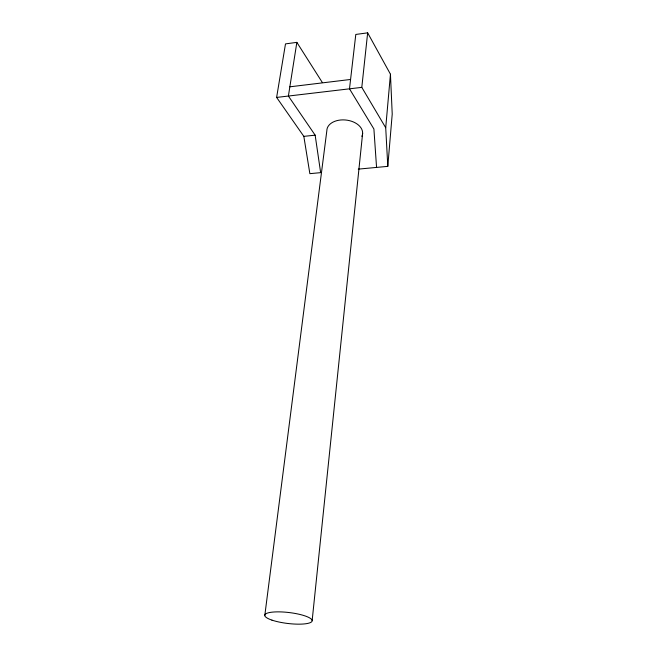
<?xml version="1.0" encoding="UTF-8"?>
<svg xmlns="http://www.w3.org/2000/svg" width="657" height="657" viewBox="0 0 657 657"><rect width="100%" height="100%" fill="white"/><g stroke="black" fill="none" stroke-linecap="round" stroke-linejoin="round"><path stroke-width="0.99" d="M358.262 169.128L387.794 166.361L392.221 114.08L390.447 74.2L367.657 32.85L355.798 34.443L349.491 88.826L373.899 128.977L376.56 167.412M387.794 166.361L385.716 127.737L390.447 74.2M312.149 620.627L362.631 133.355M385.716 127.737L361.802 87.373L367.657 32.85M264.779 615.642L326.833 130.759A17.969 11.892 6.4 0 1 347.339 120.223A17.969 11.892 6.4 0 1 361.884 136.377M296.857 42.36L288.39 96.045L315.155 135.17L320.649 172.651L309.858 173.662L303.83 136.36L276.622 97.433L285.491 43.888L296.857 42.36L322.3 82.454M289.844 86.814L350.575 79.464M276.622 97.433L361.802 87.373M303.83 136.36L315.155 135.17M271.924 620.118A23.866 5.502 6.8 0 0 311.426 621.982A23.866 5.502 6.8 0 0 281.984 611.954A23.866 5.502 6.8 0 0 271.924 620.118"/></g></svg>
